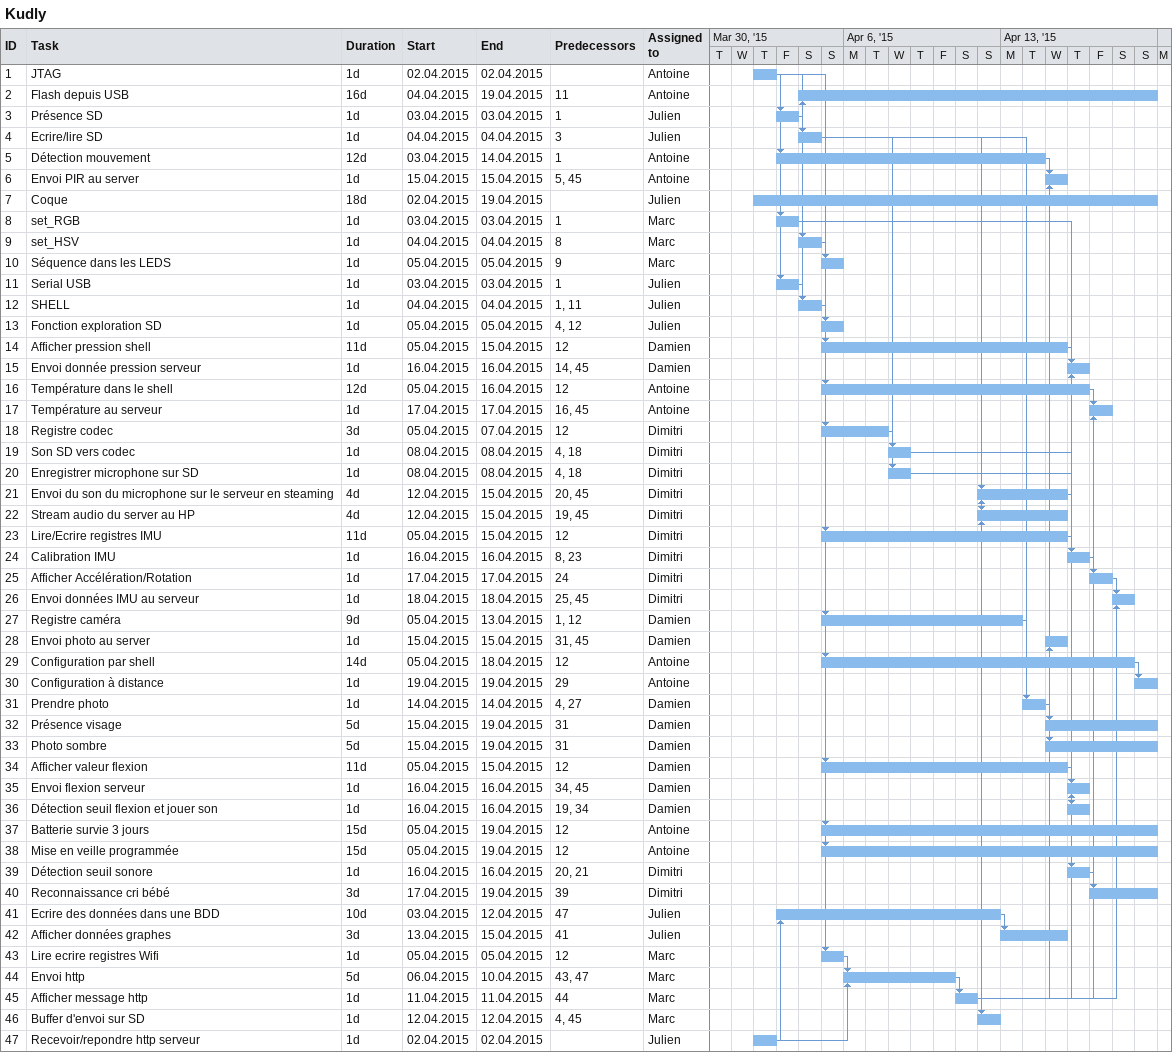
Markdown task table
Kudly

| ID | Task | Duration | Start | Finish | Predecessors | Resources |
|---|---|---|---|---|---|---|
| 1 | JTAG | 1d | 2015-04-02 | 2015-04-02 |  | Antoine |
| 2 | Flash depuis USB | 16d | 2015-04-04 | 2015-04-19 | 11 | Antoine |
| 3 | Présence SD | 1d | 2015-04-03 | 2015-04-03 | 1 | Julien |
| 4 | Ecrire/lire SD | 1d | 2015-04-04 | 2015-04-04 | 3 | Julien |
| 5 | Détection mouvement | 12d | 2015-04-03 | 2015-04-14 | 1 | Antoine |
| 6 | Envoi PIR au server | 1d | 2015-04-15 | 2015-04-15 | 5, 45 | Antoine |
| 7 | Coque | 18d | 2015-04-02 | 2015-04-19 |  | Julien |
| 8 | set_RGB | 1d | 2015-04-03 | 2015-04-03 | 1 | Marc |
| 9 | set_HSV | 1d | 2015-04-04 | 2015-04-04 | 8 | Marc |
| 10 | Séquence dans les LEDS | 1d | 2015-04-05 | 2015-04-05 | 9 | Marc |
| 11 | Serial USB | 1d | 2015-04-03 | 2015-04-03 | 1 | Julien |
| 12 | SHELL | 1d | 2015-04-04 | 2015-04-04 | 1, 11 | Julien |
| 13 | Fonction exploration SD | 1d | 2015-04-05 | 2015-04-05 | 4, 12 | Julien |
| 14 | Afficher pression shell | 11d | 2015-04-05 | 2015-04-15 | 12 | Damien |
| 15 | Envoi donnée pression serveur | 1d | 2015-04-16 | 2015-04-16 | 14, 45 | Damien |
| 16 | Température dans le shell | 12d | 2015-04-05 | 2015-04-16 | 12 | Antoine |
| 17 | Température au serveur | 1d | 2015-04-17 | 2015-04-17 | 16, 45 | Antoine |
| 18 | Registre codec | 3d | 2015-04-05 | 2015-04-07 | 12 | Dimitri |
| 19 | Son SD vers codec | 1d | 2015-04-08 | 2015-04-08 | 4, 18 | Dimitri |
| 20 | Enregistrer microphone sur SD | 1d | 2015-04-08 | 2015-04-08 | 4, 18 | Dimitri |
| 21 | Envoi du son du microphone sur le serveur en steaming | 4d | 2015-04-12 | 2015-04-15 | 20, 45 | Dimitri |
| 22 | Stream audio du server au HP | 4d | 2015-04-12 | 2015-04-15 | 19, 45 | Dimitri |
| 23 | Lire/Ecrire registres IMU | 11d | 2015-04-05 | 2015-04-15 | 12 | Dimitri |
| 24 | Calibration IMU | 1d | 2015-04-16 | 2015-04-16 | 8, 23 | Dimitri |
| 25 | Afficher Accélération/Rotation | 1d | 2015-04-17 | 2015-04-17 | 24 | Dimitri |
| 26 | Envoi données IMU au serveur | 1d | 2015-04-18 | 2015-04-18 | 25, 45 | Dimitri |
| 27 | Registre caméra | 9d | 2015-04-05 | 2015-04-13 | 1, 12 | Damien |
| 28 | Envoi photo au server | 1d | 2015-04-15 | 2015-04-15 | 31, 45 | Damien |
| 29 | Configuration par shell | 14d | 2015-04-05 | 2015-04-18 | 12 | Antoine |
| 30 | Configuration à distance | 1d | 2015-04-19 | 2015-04-19 | 29 | Antoine |
| 31 | Prendre photo | 1d | 2015-04-14 | 2015-04-14 | 4, 27 | Damien |
| 32 | Présence visage | 5d | 2015-04-15 | 2015-04-19 | 31 | Damien |
| 33 | Photo sombre | 5d | 2015-04-15 | 2015-04-19 | 31 | Damien |
| 34 | Afficher valeur flexion | 11d | 2015-04-05 | 2015-04-15 | 12 | Damien |
| 35 | Envoi flexion serveur | 1d | 2015-04-16 | 2015-04-16 | 34, 45 | Damien |
| 36 | Détection seuil flexion et jouer son | 1d | 2015-04-16 | 2015-04-16 | 19, 34 | Damien |
| 37 | Batterie survie 3 jours | 15d | 2015-04-05 | 2015-04-19 | 12 | Antoine |
| 38 | Mise en veille programmée | 15d | 2015-04-05 | 2015-04-19 | 12 | Antoine |
| 39 | Détection seuil sonore | 1d | 2015-04-16 | 2015-04-16 | 20, 21 | Dimitri |
| 40 | Reconnaissance cri bébé | 3d | 2015-04-17 | 2015-04-19 | 39 | Dimitri |
| 41 | Ecrire des données dans une BDD | 10d | 2015-04-03 | 2015-04-12 | 47 | Julien |
| 42 | Afficher données graphes | 3d | 2015-04-13 | 2015-04-15 | 41 | Julien |
| 43 | Lire ecrire registres Wifi | 1d | 2015-04-05 | 2015-04-05 | 12 | Marc |
| 44 | Envoi http | 5d | 2015-04-06 | 2015-04-10 | 43, 47 | Marc |
| 45 | Afficher message http | 1d | 2015-04-11 | 2015-04-11 | 44 | Marc |
| 46 | Buffer d'envoi sur SD | 1d | 2015-04-12 | 2015-04-12 | 4, 45 | Marc |
| 47 | Recevoir/repondre http serveur | 1d | 2015-04-02 | 2015-04-02 |  | Julien |
